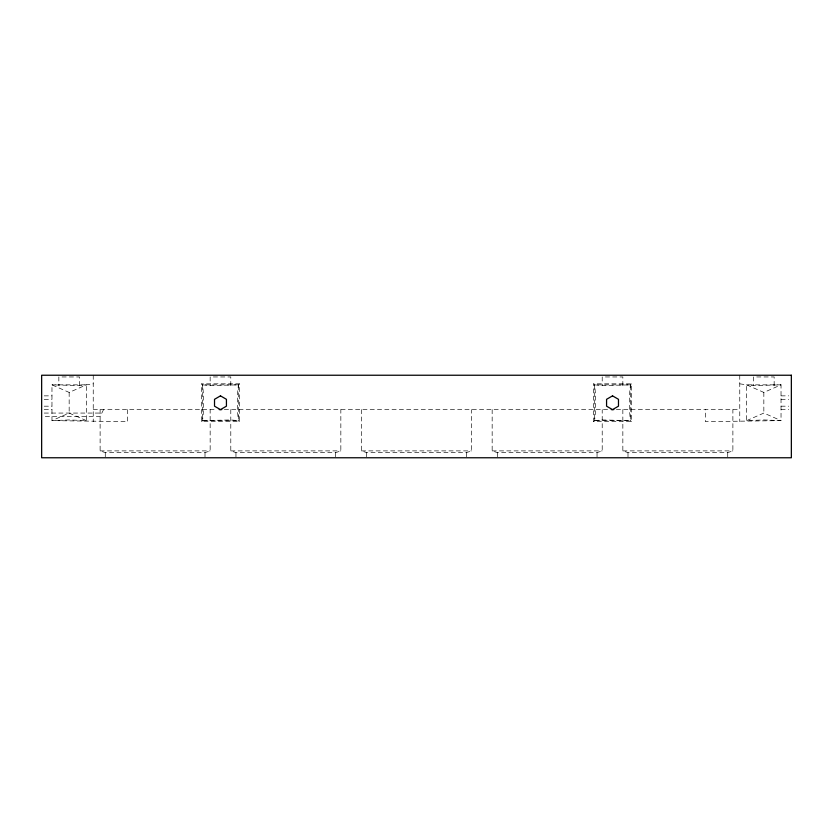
<?xml version="1.0" encoding="UTF-8"?>
<svg xmlns="http://www.w3.org/2000/svg" width="833" height="833" viewBox="0 0 833 833"><rect width="100%" height="100%" fill="white"/><g stroke="black" fill="none" stroke-linecap="round" stroke-linejoin="round"><path stroke-width="0.62" stroke-dasharray="4.17 3.12" d="M201.565 421.654L202.596 420.623L203.283 413.064L203.283 392.426L202.596 384.856L201.565 383.826L239.394 383.826L239.394 421.654L201.565 421.654L201.565 383.826M239.394 383.826L238.363 384.856L237.676 392.426L237.676 413.064L238.363 420.623L239.394 421.654M593.606 421.654L594.637 420.623L595.324 413.064L595.324 392.426L594.637 384.856L593.606 383.826L593.606 421.654L631.435 421.654L631.435 383.826L593.606 383.826M631.435 383.826L630.404 384.856L629.717 392.426L629.717 413.064L630.404 420.623L631.435 421.654M103.552 409.617L100.116 416.5L44.211 416.5M127.626 409.617L127.626 421.654L51.969 420.623L51.969 384.856L69.16 392.426L86.361 384.856L93.234 383.826M86.361 420.623L69.16 413.064L51.969 420.623L69.16 419.936L86.361 420.623L86.361 384.856L51.969 384.856L79.479 385.554L86.361 384.856M739.766 383.826L746.639 384.856L763.84 392.426L781.031 384.856L781.031 420.623L705.374 421.654L705.374 409.617M746.639 420.623L763.84 413.064L781.031 420.623L763.84 419.936L746.639 420.623L746.639 384.856L781.031 384.856L753.521 385.554L746.639 384.856M100.116 409.617L100.116 450.892L105.27 452.611L205.001 452.611L210.155 450.892L210.155 409.617M230.793 409.617L230.793 450.892L235.958 452.611L335.689 452.611L340.843 450.892L340.843 409.617M361.48 409.617L361.48 450.892L366.635 452.611L466.365 452.611L471.52 450.892L471.52 409.617M492.157 409.617L492.157 450.892L497.311 452.611L597.042 452.611L602.207 450.892L602.207 409.617M622.845 409.617L622.845 450.892L627.999 452.611L727.73 452.611L732.884 450.892L732.884 409.617M202.596 384.856L210.155 385.554L238.363 384.856L238.363 420.623L202.596 420.623L202.596 384.856L238.363 384.856M202.596 420.623L230.793 419.936L238.363 420.623M594.637 384.856L602.207 385.554L630.404 384.856L630.404 420.623L594.637 420.623L594.637 384.856L630.404 384.856M594.637 420.623L602.207 419.936L630.404 420.623M44.232 395.862L51.969 395.862M781.031 395.862L788.768 395.862M44.232 399.309L51.969 399.309M781.031 399.309L788.768 399.309M44.232 406.181L51.969 406.181M781.031 406.181L788.768 406.181M44.232 409.617L51.969 409.617M93.234 409.617L216.611 409.617M224.348 409.617L608.652 409.617M616.389 409.617L739.766 409.617M781.031 409.617L788.768 409.617M44.253 413.064L100.116 413.064M100.116 450.892L210.155 450.892M230.793 450.892L340.843 450.892M361.48 450.892L471.52 450.892M492.157 450.892L602.207 450.892M622.845 450.892L732.884 450.892M774.159 385.554L774.159 376.953L753.521 376.953L753.521 385.554M763.84 392.426L763.84 413.064M739.766 375.235L739.766 421.654M727.73 452.611L727.73 457.765M627.999 452.611L627.999 457.765M622.845 385.554L622.845 376.953L602.207 376.953L602.207 385.554M597.042 452.611L597.042 457.765M497.311 452.611L497.311 457.765M466.365 452.611L466.365 457.765M366.635 452.611L366.635 457.765M335.689 452.611L335.689 457.765M235.958 452.611L235.958 457.765M230.793 385.554L230.793 376.953L210.155 376.953L210.155 385.554M205.001 452.611L205.001 457.765M105.27 452.611L105.27 457.765M93.234 375.235L93.234 421.654M79.479 385.554L79.479 376.953L58.841 376.953L58.841 385.554M69.16 392.426L69.16 413.064"/><path stroke-width="1.25" d="M219.183 409.617L221.765 409.617M611.235 409.617L613.817 409.617M220.474 395.862L214.518 399.309L214.518 406.181L220.474 409.617L226.43 406.181L226.43 399.309L220.474 395.862M612.526 395.862L606.57 399.309L606.57 406.181L612.526 409.617L618.482 406.181L618.482 399.309L612.526 395.862M791.35 375.235L41.65 375.235L41.65 457.765L791.35 457.765L791.35 375.235"/></g></svg>
